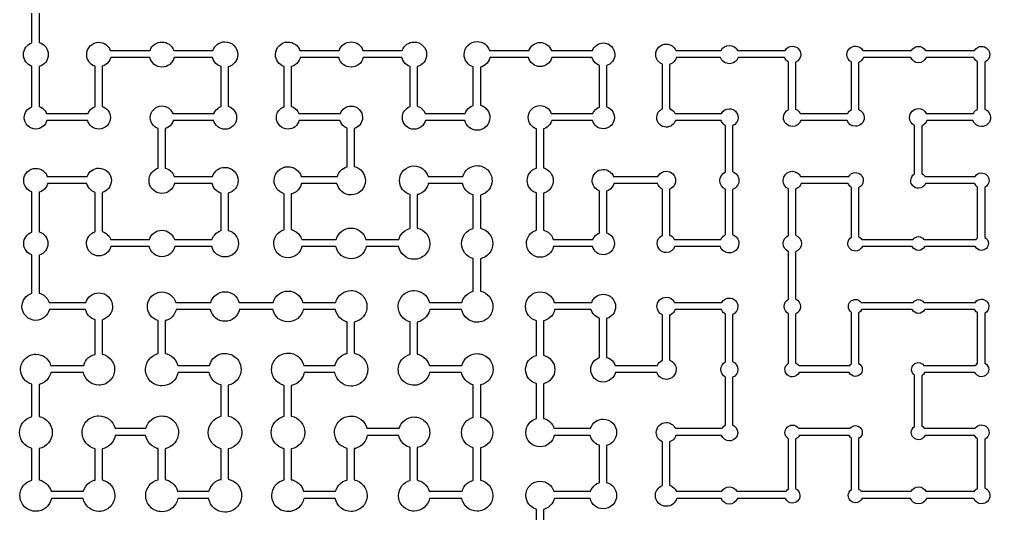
# Model space of a CAD drawing. Extents: x 0.02 to 7.98, y 0.02 to 7.98.
# Drawn here: x 0.031 to 1.956, y 1.025 to 2.006 of the extents above; entities that cross this region are included whole.
import ezdxf

# ---------------------------------------------------------------- set-up
doc = ezdxf.new("R2010")
doc.units = 0
doc.layers.add('PYDXF', color=18, linetype='CONTINUOUS')

msp = doc.modelspace()

# ---------------------------------------------------------------- linework, layer by layer
at = {"layer": 'PYDXF'}
for points in [[(1.0555, 0.9637), (1.0555, 1.034, -0.336512), (1.0348, 1.0612, -0.414214), (1.0631, 1.0896, -0.330014), (1.0902, 1.0695), (1.1629, 1.0695), (1.1643, 1.073), (1.1665, 1.0767), (1.1693, 1.08), (1.1727, 1.0829), (1.1764, 1.0851), (1.1803, 1.0866), (1.1805, 1.0867), (1.1805, 1.1608), (1.1803, 1.1608), (1.1764, 1.1624), (1.1727, 1.1646), (1.1693, 1.1675), (1.1665, 1.1708), (1.1643, 1.1745), (1.1627, 1.1784), (1.1623, 1.1805), (1.091, 1.1805, -0.355928), (1.0631, 1.1577, -0.414214), (1.0346, 1.1862, -0.337104), (1.0555, 1.2137), (1.0555, 1.2832, -0.338447), (1.0341, 1.3112, -0.338447), (1.0555, 1.3392), (1.0555, 1.4081, -0.338868), (1.0339, 1.4362, -0.414214), (1.0631, 1.4654, -0.332401), (1.0911, 1.4445), (1.1652, 1.4445, -0.316265), (1.1881, 1.4607, -0.414214), (1.2126, 1.4362, -0.338762), (1.1945, 1.4126), (1.1945, 1.3352), (1.1954, 1.335), (1.1991, 1.3335), (1.2026, 1.3315), (1.2057, 1.3288), (1.2083, 1.3257), (1.2104, 1.3222), (1.2115, 1.3195), (1.2954, 1.3195), (1.2956, 1.3199), (1.2972, 1.3226), (1.2993, 1.3251), (1.3018, 1.3272), (1.3045, 1.3288), (1.3055, 1.3292), (1.3055, 1.4194, -0.294844), (1.2946, 1.4362, -0.414214), (1.3131, 1.4548, -0.284095), (1.3296, 1.4445), (1.4235, 1.4445, -0.270567), (1.4381, 1.4531, -0.414214), (1.455, 1.4362, -0.307649), (1.4445, 1.4207), (1.4445, 1.3268, -0.307649), (1.455, 1.3112, -0.307649), (1.4445, 1.2957), (1.4445, 1.2015, -0.302419), (1.4547, 1.1862, -0.414214), (1.4381, 1.1697, -0.313801), (1.4226, 1.1805), (1.332, 1.1805), (1.3313, 1.1783), (1.3299, 1.1757), (1.3281, 1.1733), (1.326, 1.1712), (1.3236, 1.1695), (1.3211, 1.1681), (1.3195, 1.1675), (1.3195, 1.0817), (1.3226, 1.0805), (1.3256, 1.0787), (1.3283, 1.0764), (1.3306, 1.0737), (1.3324, 1.0707), (1.3329, 1.0695), (1.4231, 1.0695, -0.27315), (1.4381, 1.0784, -0.27315), (1.4531, 1.0695), (1.5506, 1.0695), (1.5509, 1.07), (1.5525, 1.0719), (1.5544, 1.0735), (1.5555, 1.0741), (1.5555, 1.1737, -0.261671), (1.5484, 1.1862, -0.414214), (1.5631, 1.2009, -0.247962), (1.5752, 1.1945), (1.6773, 1.1945, -0.23385), (1.6881, 1.1999, -0.414214), (1.7018, 1.1862, -0.277545), (1.6945, 1.1742), (1.6945, 1.0741), (1.6965, 1.0729), (1.6983, 1.0714), (1.6998, 1.0696), (1.6998, 1.0695), (1.7985, 1.0695, -0.270567), (1.8131, 1.0781, -0.270567), (1.8278, 1.0695), (1.9238, 1.0695), (1.9241, 1.07), (1.9256, 1.072), (1.9273, 1.0738), (1.9293, 1.0753), (1.9305, 1.0759), (1.9305, 1.1734), (1.9294, 1.174), (1.9275, 1.1756), (1.9259, 1.1775), (1.9246, 1.1796), (1.9243, 1.1805), (1.8262, 1.1805, -0.297955), (1.8131, 1.1719, -0.414214), (1.7988, 1.1862, -0.257863), (1.8055, 1.1983), (1.8055, 1.2999, -0.249399), (1.7995, 1.3112, -0.414214), (1.8131, 1.3249, -0.23385), (1.8239, 1.3195), (1.9264, 1.3195), (1.9264, 1.3196), (1.928, 1.3214), (1.9298, 1.3229), (1.9305, 1.3233), (1.9305, 1.4237), (1.9296, 1.4243), (1.9277, 1.4259), (1.9262, 1.4277), (1.9249, 1.4298), (1.9246, 1.4305), (1.8255, 1.4305, -0.291945), (1.8131, 1.4226, -0.291945), (1.8008, 1.4305), (1.7009, 1.4305), (1.7007, 1.4301), (1.6995, 1.4281), (1.698, 1.4263), (1.6963, 1.4248), (1.6945, 1.4238), (1.6945, 1.3233, -0.277545), (1.7018, 1.3112, -0.414214), (1.6881, 1.2976, -0.291945), (1.6758, 1.3055), (1.5766, 1.3055, -0.300639), (1.5631, 1.2966, -0.414214), (1.5484, 1.3112, -0.261671), (1.5555, 1.3237), (1.5555, 1.4219, -0.277465), (1.5468, 1.4362, -0.277465), (1.5555, 1.4506), (1.5555, 1.545, -0.291067), (1.5451, 1.5612, -0.291067), (1.5555, 1.5775), (1.5555, 1.6697, -0.292983), (1.5449, 1.6862, -0.414214), (1.5631, 1.7045, -0.282125), (1.5793, 1.6945), (1.6749, 1.6945, -0.258769), (1.6881, 1.7019, -0.414214), (1.7038, 1.6862, -0.295615), (1.6945, 1.672), (1.6945, 1.5748), (1.6947, 1.5747), (1.6968, 1.5735), (1.6987, 1.5719), (1.7003, 1.57), (1.7006, 1.5695), (1.8023, 1.5695, -0.23385), (1.8131, 1.5749, -0.23385), (1.8239, 1.5695), (1.9273, 1.5695), (1.9285, 1.5709), (1.9302, 1.5723), (1.9305, 1.5725), (1.9305, 1.6734), (1.9294, 1.674), (1.9275, 1.6756), (1.9259, 1.6775), (1.9246, 1.6796), (1.9243, 1.6805), (1.8273, 1.6805, -0.307649), (1.8131, 1.6709, -0.414214), (1.7978, 1.6862, -0.268569), (1.8055, 1.6995), (1.8055, 1.7953, -0.289045), (1.7954, 1.8112, -0.414214), (1.8131, 1.8289, -0.277864), (1.8287, 1.8195), (1.9222, 1.8195), (1.9229, 1.8208), (1.9245, 1.823), (1.9264, 1.8249), (1.9286, 1.8265), (1.9305, 1.8275), (1.9305, 1.9219), (1.9287, 1.923), (1.9266, 1.9247), (1.9249, 1.9268), (1.9235, 1.9291), (1.9229, 1.9305), (1.8283, 1.9305, -0.311866), (1.8131, 1.92, -0.311866), (1.7979, 1.9305), (1.7039, 1.9305), (1.7032, 1.9288), (1.7018, 1.9264), (1.7, 1.9243), (1.6979, 1.9225), (1.6956, 1.9211), (1.6945, 1.9207), (1.6945, 1.8274, -0.307861), (1.7055, 1.8112, -0.414214), (1.6881, 1.7938, -0.318834), (1.6717, 1.8055), (1.5798, 1.8055, -0.320342), (1.5631, 1.7935, -0.414214), (1.5454, 1.8112, -0.289045), (1.5555, 1.8272), (1.5555, 1.9216), (1.5543, 1.9222), (1.5523, 1.9237), (1.5506, 1.9254), (1.5491, 1.9274), (1.5479, 1.9296), (1.5476, 1.9305), (1.4554, 1.9305, -0.323173), (1.4381, 1.918, -0.323173), (1.4208, 1.9305), (1.333, 1.9305), (1.333, 1.9301), (1.3318, 1.9271), (1.33, 1.9242), (1.3278, 1.9216), (1.3252, 1.9193), (1.3223, 1.9176), (1.3195, 1.9165), (1.3195, 1.8291), (1.3215, 1.8283), (1.3242, 1.8267), (1.3266, 1.8247), (1.3286, 1.8223), (1.3302, 1.8196), (1.3303, 1.8195), (1.4228, 1.8195, -0.275627), (1.4381, 1.8287, -0.414214), (1.4555, 1.8112, -0.307861), (1.4445, 1.7951), (1.4445, 1.7039, -0.315683), (1.4569, 1.6862, -0.315683), (1.4445, 1.6686), (1.4445, 1.5789, -0.315683), (1.4569, 1.5612, -0.414214), (1.4381, 1.5425, -0.325789), (1.4203, 1.5555), (1.3301, 1.5555, -0.321797), (1.3131, 1.5433, -0.414214), (1.2951, 1.5612, -0.291067), (1.3055, 1.5775), (1.3055, 1.6694), (1.3033, 1.6705), (1.301, 1.6722), (1.2991, 1.6742), (1.2974, 1.6764), (1.2961, 1.6788), (1.2955, 1.6805), (1.2092, 1.6805), (1.2091, 1.6798), (1.2078, 1.6766), (1.206, 1.6735), (1.2036, 1.6707), (1.2009, 1.6684), (1.1978, 1.6666), (1.1946, 1.6653), (1.1945, 1.6653), (1.1945, 1.5824, -0.330858), (1.2103, 1.5612, -0.414214), (1.1881, 1.5391, -0.33921), (1.1668, 1.5555), (1.0897, 1.5555, -0.353287), (1.0631, 1.5339, -0.414214), (1.0358, 1.5612, -0.333548), (1.0555, 1.5874), (1.0555, 1.6616, -0.328866), (1.0373, 1.6862, -0.328866), (1.0555, 1.7109), (1.0555, 1.7889, -0.320924), (1.0395, 1.8112, -0.414214), (1.0631, 1.8349, -0.312794), (1.0852, 1.8195), (1.1676, 1.8195), (1.1682, 1.821), (1.1701, 1.8241), (1.1725, 1.8269), (1.1752, 1.8293), (1.1783, 1.8311), (1.1805, 1.832), (1.1805, 1.9146), (1.178, 1.9156), (1.1747, 1.9175), (1.1718, 1.92), (1.1694, 1.9229), (1.1675, 1.9261), (1.1661, 1.9295), (1.1659, 1.9305), (1.0862, 1.9305, -0.344598), (1.0631, 1.9124, -0.344598), (1.04, 1.9305), (0.9632, 1.9305), (0.963, 1.9294), (0.9618, 1.9259), (0.96, 1.9225), (0.9577, 1.9194), (0.9549, 1.9167), (0.9518, 1.9144), (0.9485, 1.9126), (0.945, 1.9114), (0.9445, 1.9113), (0.9445, 1.8356, -0.340972), (0.9634, 1.8112, -0.414214), (0.9381, 1.786, -0.34835), (0.9136, 1.8055), (0.8356, 1.8055, -0.342759), (0.8131, 1.788, -0.414214), (0.7899, 1.8112, -0.319178), (0.8055, 1.8331), (0.8055, 1.9126), (0.8021, 1.9139), (0.7987, 1.916), (0.7955, 1.9187), (0.7929, 1.9218), (0.7908, 1.9253), (0.7894, 1.9289), (0.789, 1.9305), (0.7124, 1.9305, -0.347852), (0.6881, 1.9112, -0.347852), (0.6638, 1.9305), (0.5872, 1.9305), (0.5869, 1.9289), (0.5854, 1.9253), (0.5833, 1.9218), (0.5807, 1.9187), (0.5776, 1.916), (0.5741, 1.9139), (0.5704, 1.9125), (0.5695, 1.9123), (0.5695, 1.8333), (0.5724, 1.8323), (0.5753, 1.8307), (0.5781, 1.8287), (0.5806, 1.8262), (0.5826, 1.8235), (0.5842, 1.8205), (0.5845, 1.8195), (0.6669, 1.8195, -0.308976), (0.6881, 1.834, -0.414214), (0.7109, 1.8112, -0.333232), (0.6945, 1.7894), (0.6945, 1.714, -0.349398), (0.7166, 1.6862, -0.414214), (0.6881, 1.6577, -0.355928), (0.6602, 1.6805), (0.5899, 1.6805), (0.5894, 1.6782), (0.5878, 1.6741), (0.5855, 1.6703), (0.5825, 1.6668), (0.5791, 1.6639), (0.5752, 1.6616), (0.5712, 1.66), (0.5695, 1.6596), (0.5695, 1.5888), (0.5714, 1.5883), (0.5756, 1.5867), (0.5796, 1.5843), (0.5832, 1.5813), (0.5862, 1.5777), (0.5886, 1.5737), (0.5902, 1.5696), (0.5902, 1.5695), (0.6587, 1.5695, -0.335998), (0.6881, 1.5918, -0.335893), (0.7174, 1.5695), (0.783, 1.5695), (0.7832, 1.5704), (0.785, 1.5751), (0.7876, 1.5794), (0.791, 1.5834), (0.7949, 1.5867), (0.7993, 1.5893), (0.8039, 1.5912), (0.8055, 1.5915), (0.8055, 1.6584, -0.337999), (0.7842, 1.6862, -0.414214), (0.8131, 1.7151, -0.331425), (0.8407, 1.6945), (0.9098, 1.6945, -0.333337), (0.9381, 1.7158, -0.414214), (0.9677, 1.6862, -0.351573), (0.9445, 1.6575), (0.9445, 1.5915, -0.35453), (0.9691, 1.5612, -0.354503), (0.9445, 1.531), (0.9445, 1.4668, -0.355105), (0.9694, 1.4362, -0.414214), (0.9381, 1.4049, -0.36158), (0.9074, 1.4305), (0.8441, 1.4305), (0.8436, 1.4278), (0.8421, 1.4235), (0.8399, 1.4194), (0.8371, 1.4156), (0.8337, 1.4123), (0.8299, 1.4095), (0.8258, 1.4073), (0.8215, 1.4058), (0.8195, 1.4053), (0.8195, 1.3418), (0.8223, 1.3412), (0.8269, 1.3393), (0.8313, 1.3367), (0.8353, 1.3334), (0.8386, 1.3294), (0.8412, 1.3251), (0.843, 1.3204), (0.8433, 1.3195), (0.9078, 1.3195, -0.338341), (0.9381, 1.3427, -0.414214), (0.9696, 1.3112, -0.355419), (0.9445, 1.2805), (0.9445, 1.2166, -0.354804), (0.9693, 1.1862, -0.35483), (0.9445, 1.1558), (0.9445, 1.0916, -0.354804), (0.9693, 1.0612, -0.414214), (0.9381, 1.0301, -0.36158), (0.9076, 1.0555), (0.8435, 1.0555, -0.36158), (0.8131, 1.0302, -0.414214), (0.7821, 1.0612, -0.343074), (0.8055, 1.0912), (0.8055, 1.1564), (0.8041, 1.1568), (0.7995, 1.1586), (0.7952, 1.1611), (0.7913, 1.1644), (0.788, 1.1683), (0.7854, 1.1726), (0.7836, 1.1772), (0.7829, 1.1805), (0.7202, 1.1805), (0.7196, 1.1775), (0.7181, 1.1731), (0.7158, 1.1689), (0.7129, 1.1649), (0.7094, 1.1614), (0.7055, 1.1585), (0.7012, 1.1563), (0.6968, 1.1547), (0.6945, 1.1543), (0.6945, 1.0923, -0.355968), (0.7199, 1.0612, -0.414214), (0.6881, 1.0295, -0.361867), (0.6569, 1.0555), (0.5946, 1.0555, -0.362375), (0.5631, 1.0292, -0.414214), (0.531, 1.0612, -0.345464), (0.5555, 1.0923), (0.5555, 1.1539, -0.34793), (0.5298, 1.1862, -0.34793), (0.5555, 1.2185), (0.5555, 1.2797, -0.346409), (0.5306, 1.3112, -0.414214), (0.5631, 1.3438, -0.340709), (0.5945, 1.3195), (0.6563, 1.3195), (0.6566, 1.3209), (0.6585, 1.3258), (0.6613, 1.3304), (0.6648, 1.3346), (0.6689, 1.3381), (0.6736, 1.3408), (0.6784, 1.3428), (0.6805, 1.3432), (0.6805, 1.4056), (0.6788, 1.406), (0.6742, 1.4079), (0.6697, 1.4105), (0.6658, 1.4139), (0.6624, 1.4179), (0.6597, 1.4223), (0.6579, 1.4269), (0.6571, 1.4305), (0.593, 1.4305, -0.359715), (0.5631, 1.4057, -0.359715), (0.5332, 1.4305), (0.4669, 1.4305, -0.3576), (0.4381, 1.4069, -0.3576), (0.4094, 1.4305), (0.3413, 1.4305), (0.3407, 1.4278), (0.339, 1.4235), (0.3366, 1.4195), (0.3335, 1.4158), (0.3299, 1.4127), (0.3259, 1.4103), (0.3216, 1.4086), (0.3195, 1.4082), (0.3195, 1.3431), (0.3227, 1.3423), (0.3275, 1.3404), (0.332, 1.3377), (0.3361, 1.3342), (0.3396, 1.3301), (0.3423, 1.3256), (0.3442, 1.3208), (0.3445, 1.3195), (0.4073, 1.3195, -0.339315), (0.4381, 1.3432, -0.414214), (0.47, 1.3112, -0.356255), (0.4445, 1.28), (0.4445, 1.2187, -0.358358), (0.4713, 1.1862, -0.358358), (0.4445, 1.1538), (0.4445, 1.0935, -0.35811), (0.4711, 1.0612, -0.414214), (0.4381, 1.0282, -0.363795), (0.4057, 1.0555), (0.3448, 1.0555, -0.362622), (0.3131, 1.029, -0.414214), (0.2809, 1.0612, -0.345779), (0.3055, 1.0925), (0.3055, 1.1544), (0.3035, 1.1548), (0.2986, 1.1568), (0.294, 1.1595), (0.2899, 1.163), (0.2864, 1.1672), (0.2836, 1.1717), (0.2817, 1.1766), (0.2808, 1.1805), (0.2207, 1.1805), (0.2198, 1.1765), (0.2179, 1.1716), (0.2151, 1.167), (0.2115, 1.1628), (0.2074, 1.1593), (0.2027, 1.1565), (0.1979, 1.1546), (0.1945, 1.1538), (0.1945, 1.0921, -0.35568), (0.2197, 1.0612, -0.414214), (0.1881, 1.0296, -0.361619), (0.1571, 1.0555), (0.094, 1.0555, -0.36158), (0.0631, 1.0298, -0.414214), (0.0316, 1.0612, -0.344204), (0.0555, 1.0917), (0.0555, 1.1547, -0.346409), (0.0306, 1.1862, -0.346409), (0.0555, 1.2178), (0.0555, 1.2819, -0.341576), (0.0328, 1.3112, -0.414214), (0.0631, 1.3416, -0.335485), (0.0923, 1.3195), (0.1581, 1.3195), (0.1581, 1.3195), (0.1596, 1.3237), (0.1617, 1.3278), (0.1645, 1.3315), (0.1678, 1.3349), (0.1716, 1.3376), (0.1756, 1.3398), (0.1798, 1.3413), (0.1805, 1.3414), (0.1805, 1.4102), (0.1772, 1.4114), (0.1737, 1.4133), (0.1704, 1.4157), (0.1676, 1.4186), (0.1651, 1.4218), (0.1633, 1.4253), (0.162, 1.429), (0.1617, 1.4305), (0.0899, 1.4305, -0.353693), (0.0631, 1.4088, -0.414214), (0.0356, 1.4362, -0.334075), (0.0555, 1.4626), (0.0555, 1.5385, -0.322564), (0.0391, 1.5612, -0.322564), (0.0555, 1.584), (0.0555, 1.6635, -0.322564), (0.0391, 1.6862, -0.414214), (0.0631, 1.7103, -0.31457), (0.0856, 1.6945), (0.165, 1.6945, -0.31706), (0.1881, 1.7109, -0.414214), (0.2128, 1.6862, -0.339249), (0.1945, 1.6625), (0.1945, 1.585), (0.1954, 1.5848), (0.199, 1.5834), (0.2024, 1.5813), (0.2055, 1.5787), (0.2082, 1.5756), (0.2102, 1.5721), (0.2113, 1.5695), (0.2883, 1.5695, -0.322921), (0.3131, 1.5874, -0.322921), (0.3379, 1.5695), (0.4127, 1.5695), (0.4136, 1.572), (0.4155, 1.5755), (0.4178, 1.5787), (0.4207, 1.5815), (0.4239, 1.5839), (0.4274, 1.5857), (0.4305, 1.5869), (0.4305, 1.6612), (0.4304, 1.6612), (0.4266, 1.6627), (0.4229, 1.6649), (0.4196, 1.6677), (0.4168, 1.671), (0.4146, 1.6747), (0.4131, 1.6785), (0.4126, 1.6805), (0.338, 1.6805, -0.349398), (0.3131, 1.6606, -0.414214), (0.2875, 1.6862, -0.328219), (0.3055, 1.7107), (0.3055, 1.7896, -0.318278), (0.2901, 1.8112, -0.414214), (0.3131, 1.8342, -0.310063), (0.3345, 1.8195), (0.4165, 1.8195), (0.4168, 1.8206), (0.4184, 1.8236), (0.4205, 1.8264), (0.423, 1.8288), (0.4258, 1.8309), (0.4288, 1.8325), (0.4305, 1.8331), (0.4305, 1.9122), (0.427, 1.9136), (0.4234, 1.9157), (0.4203, 1.9184), (0.4176, 1.9216), (0.4155, 1.9251), (0.414, 1.9288), (0.4136, 1.9305), (0.3372, 1.9305, -0.347327), (0.3131, 1.9114, -0.347327), (0.289, 1.9305), (0.2116, 1.9305), (0.2113, 1.9291), (0.2099, 1.9255), (0.2079, 1.9221), (0.2053, 1.9191), (0.2022, 1.9165), (0.1988, 1.9145), (0.1952, 1.9131), (0.1945, 1.9129), (0.1945, 1.8333, -0.333996), (0.2111, 1.8112, -0.414214), (0.1881, 1.7882, -0.342102), (0.1659, 1.8055), (0.0851, 1.8055, -0.34134), (0.0631, 1.7884, -0.414214), (0.0403, 1.8112, -0.317378), (0.0555, 1.8327), (0.0555, 1.9128, -0.324864), (0.0385, 1.9362, -0.324864), (0.0555, 1.9597), (0.0555, 2.037, -0.327691)], [(0.0695, 2.0367), (0.0695, 1.96, -0.339249), (0.0878, 1.9362, -0.339249), (0.0695, 1.9125), (0.0695, 1.8331), (0.0698, 1.833), (0.0732, 1.8317), (0.0764, 1.8298), (0.0792, 1.8274), (0.0817, 1.8245), (0.0836, 1.8213), (0.0843, 1.8195), (0.1667, 1.8195), (0.1675, 1.8214), (0.1694, 1.8246), (0.1718, 1.8275), (0.1747, 1.83), (0.178, 1.8319), (0.1805, 1.8329), (0.1805, 1.9132, -0.323344), (0.1639, 1.9362, -0.414214), (0.1881, 1.9605, -0.315418), (0.2108, 1.9445), (0.2897, 1.9445, -0.317854), (0.3131, 1.9611, -0.317854), (0.3365, 1.9445), (0.4143, 1.9445, -0.31939), (0.4381, 1.9615, -0.414214), (0.4634, 1.9362, -0.340972), (0.4445, 1.9119), (0.4445, 1.8335, -0.334734), (0.4613, 1.8112, -0.414214), (0.4381, 1.788, -0.342759), (0.4156, 1.8055), (0.3353, 1.8055), (0.3351, 1.8045), (0.3338, 1.8011), (0.3318, 1.7979), (0.3294, 1.795), (0.3265, 1.7925), (0.3233, 1.7906), (0.3199, 1.7892), (0.3195, 1.7892), (0.3195, 1.711), (0.3199, 1.7109), (0.3234, 1.7097), (0.3267, 1.7079), (0.3298, 1.7057), (0.3325, 1.7029), (0.3348, 1.6999), (0.3366, 1.6965), (0.3373, 1.6945), (0.4133, 1.6945, -0.322921), (0.4381, 1.7124, -0.414214), (0.4643, 1.6862, -0.343626), (0.4445, 1.6609), (0.4445, 1.5872, -0.345149), (0.4649, 1.5612, -0.414214), (0.4381, 1.5345, -0.352096), (0.412, 1.5555), (0.3386, 1.5555, -0.350735), (0.3131, 1.535, -0.350735), (0.2876, 1.5555), (0.212, 1.5555, -0.346789), (0.1881, 1.5366, -0.414214), (0.1635, 1.5612, -0.324864), (0.1805, 1.5847), (0.1805, 1.6628), (0.1782, 1.6637), (0.175, 1.6654), (0.172, 1.6675), (0.1694, 1.6702), (0.1672, 1.6731), (0.1655, 1.6763), (0.1644, 1.6797), (0.1642, 1.6805), (0.0864, 1.6805), (0.0861, 1.6792), (0.0847, 1.6756), (0.0827, 1.6723), (0.0801, 1.6692), (0.0771, 1.6667), (0.0737, 1.6647), (0.0702, 1.6632), (0.0695, 1.6631), (0.0695, 1.5844, -0.337394), (0.0872, 1.5612, -0.337394), (0.0695, 1.5381), (0.0695, 1.4629), (0.0712, 1.4625), (0.0752, 1.4609), (0.0791, 1.4586), (0.0825, 1.4557), (0.0855, 1.4522), (0.0878, 1.4484), (0.0893, 1.4445), (0.1623, 1.4445, -0.325987), (0.1881, 1.4634, -0.414214), (0.2152, 1.4362, -0.346068), (0.1945, 1.4099), (0.1945, 1.3416, -0.354804), (0.2193, 1.3112, -0.414214), (0.1881, 1.2801, -0.36158), (0.1576, 1.3055), (0.0928, 1.3055), (0.0921, 1.3023), (0.0904, 1.2978), (0.0878, 1.2936), (0.0846, 1.2898), (0.0808, 1.2865), (0.0765, 1.284), (0.072, 1.2822), (0.0695, 1.2816), (0.0695, 1.2181, -0.357326), (0.0957, 1.1862, -0.357326), (0.0695, 1.1544), (0.0695, 1.092), (0.0715, 1.0916), (0.0758, 1.0901), (0.0798, 1.0879), (0.0836, 1.0851), (0.087, 1.0818), (0.0898, 1.078), (0.0919, 1.0739), (0.0934, 1.0696), (0.0935, 1.0695), (0.1577, 1.0695), (0.1579, 1.0705), (0.1597, 1.0752), (0.1624, 1.0796), (0.1658, 1.0836), (0.1697, 1.087), (0.1742, 1.0896), (0.1788, 1.0915), (0.1805, 1.0918), (0.1805, 1.1541, -0.347629), (0.155, 1.1862, -0.414214), (0.1881, 1.2194, -0.34201), (0.2201, 1.1945), (0.2814, 1.1945, -0.341366), (0.3131, 1.2191, -0.414214), (0.346, 1.1862, -0.357849), (0.3195, 1.1541), (0.3195, 1.0928), (0.3217, 1.0923), (0.3261, 1.0908), (0.3302, 1.0885), (0.3341, 1.0857), (0.3376, 1.0823), (0.3404, 1.0784), (0.3426, 1.0742), (0.3442, 1.0698), (0.3443, 1.0695), (0.4063, 1.0695), (0.4066, 1.0709), (0.4085, 1.0758), (0.4113, 1.0804), (0.4148, 1.0846), (0.4189, 1.0881), (0.4236, 1.0908), (0.4284, 1.0928), (0.4305, 1.0932), (0.4305, 1.1541, -0.347629), (0.405, 1.1862, -0.347629), (0.4305, 1.2184), (0.4305, 1.2803), (0.4296, 1.2805), (0.4253, 1.282), (0.4211, 1.2842), (0.4173, 1.287), (0.4139, 1.2904), (0.4111, 1.2943), (0.4089, 1.2984), (0.4073, 1.3027), (0.4068, 1.3055), (0.3451, 1.3055, -0.363104), (0.3131, 1.2787, -0.414214), (0.2806, 1.3112, -0.346409), (0.3055, 1.3428), (0.3055, 1.4084, -0.337999), (0.2842, 1.4362, -0.414214), (0.3131, 1.4651, -0.331425), (0.3407, 1.4445), (0.41, 1.4445, -0.332876), (0.4381, 1.4656, -0.332876), (0.4663, 1.4445), (0.5337, 1.4445, -0.335998), (0.5631, 1.4668, -0.335893), (0.5924, 1.4445), (0.6576, 1.4445, -0.33871), (0.6881, 1.4679, -0.414214), (0.7197, 1.4362, -0.355706), (0.6945, 1.4053), (0.6945, 1.3435, -0.35811), (0.7211, 1.3112, -0.414214), (0.6881, 1.2782, -0.363795), (0.6557, 1.3055), (0.5951, 1.3055), (0.5945, 1.3026), (0.5929, 1.2982), (0.5907, 1.2939), (0.5878, 1.29), (0.5843, 1.2866), (0.5804, 1.2837), (0.5762, 1.2814), (0.5718, 1.2799), (0.5695, 1.2794), (0.5695, 1.2188, -0.358606), (0.5964, 1.1862, -0.358606), (0.5695, 1.1537), (0.5695, 1.0926), (0.5717, 1.0922), (0.576, 1.0906), (0.5802, 1.0884), (0.584, 1.0856), (0.5874, 1.0822), (0.5903, 1.0783), (0.5925, 1.0741), (0.594, 1.0698), (0.5941, 1.0695), (0.6574, 1.0695), (0.6575, 1.0697), (0.659, 1.074), (0.6612, 1.0781), (0.664, 1.082), (0.6674, 1.0853), (0.6712, 1.0882), (0.6754, 1.0903), (0.6796, 1.0919), (0.6805, 1.092), (0.6805, 1.1545, -0.346802), (0.6554, 1.1862, -0.414214), (0.6881, 1.2189, -0.341143), (0.7197, 1.1945), (0.7835, 1.1945, -0.336696), (0.8131, 1.2171, -0.414214), (0.844, 1.1862, -0.35419), (0.8195, 1.1562), (0.8195, 1.0915), (0.8214, 1.0911), (0.8256, 1.0896), (0.8296, 1.0875), (0.8333, 1.0847), (0.8366, 1.0814), (0.8394, 1.0777), (0.8415, 1.0737), (0.843, 1.0695), (0.843, 1.0695), (0.9081, 1.0695), (0.9081, 1.0695), (0.9096, 1.0737), (0.9117, 1.0778), (0.9145, 1.0815), (0.9178, 1.0849), (0.9216, 1.0876), (0.9256, 1.0898), (0.9298, 1.0913), (0.9305, 1.0914), (0.9305, 1.1561, -0.343416), (0.907, 1.1862, -0.343521), (0.9305, 1.2164), (0.9305, 1.2808), (0.9297, 1.2809), (0.9255, 1.2824), (0.9214, 1.2846), (0.9176, 1.2874), (0.9143, 1.2907), (0.9115, 1.2945), (0.9093, 1.2986), (0.9078, 1.3028), (0.9072, 1.3055), (0.8438, 1.3055, -0.36158), (0.8131, 1.2799, -0.414214), (0.7818, 1.3112, -0.343784), (0.8055, 1.3415), (0.8055, 1.4056, -0.344466), (0.7815, 1.4362, -0.414214), (0.8131, 1.4679, -0.338591), (0.8436, 1.4445), (0.908, 1.4445), (0.9082, 1.4454), (0.91, 1.4501), (0.9126, 1.4544), (0.916, 1.4584), (0.9199, 1.4617), (0.9243, 1.4643), (0.9289, 1.4662), (0.9305, 1.4665), (0.9305, 1.5312, -0.343153), (0.9071, 1.5612, -0.343074), (0.9305, 1.5912), (0.9305, 1.6577), (0.9302, 1.6578), (0.9263, 1.6592), (0.9224, 1.6612), (0.9189, 1.6638), (0.9157, 1.667), (0.9131, 1.6705), (0.9111, 1.6744), (0.9096, 1.6784), (0.9092, 1.6805), (0.8413, 1.6805), (0.8407, 1.6778), (0.839, 1.6735), (0.8366, 1.6695), (0.8335, 1.6658), (0.8299, 1.6627), (0.8259, 1.6603), (0.8216, 1.6586), (0.8195, 1.6582), (0.8195, 1.5918, -0.355105), (0.8444, 1.5612, -0.414214), (0.8131, 1.5299, -0.36158), (0.7824, 1.5555), (0.718, 1.5555, -0.359715), (0.6881, 1.5307, -0.359715), (0.6582, 1.5555), (0.5908, 1.5555, -0.355575), (0.5631, 1.5329, -0.414214), (0.5348, 1.5612, -0.33663), (0.5555, 1.5885), (0.5555, 1.6599, -0.334075), (0.5356, 1.6862, -0.414214), (0.5631, 1.7137, -0.327282), (0.5893, 1.6945), (0.6609, 1.6945), (0.662, 1.6977), (0.664, 1.7014), (0.6665, 1.7048), (0.6695, 1.7079), (0.673, 1.7104), (0.6767, 1.7124), (0.6805, 1.7137), (0.6805, 1.7898), (0.6781, 1.7908), (0.6749, 1.7927), (0.672, 1.7951), (0.6696, 1.798), (0.6677, 1.8012), (0.6663, 1.8045), (0.6661, 1.8055), (0.5853, 1.8055, -0.341997), (0.5631, 1.7882, -0.414214), (0.5401, 1.8112, -0.318304), (0.5555, 1.8329), (0.5555, 1.9126, -0.325591), (0.5383, 1.9362, -0.414214), (0.5631, 1.9611, -0.317854), (0.5865, 1.9445), (0.6645, 1.9445, -0.318622), (0.6881, 1.9613, -0.318622), (0.7117, 1.9445), (0.7897, 1.9445, -0.317854), (0.8131, 1.9611, -0.414214), (0.838, 1.9362, -0.339841), (0.8195, 1.9123), (0.8195, 1.8335), (0.8224, 1.8325), (0.8255, 1.8309), (0.8283, 1.8288), (0.8307, 1.8264), (0.8328, 1.8236), (0.8344, 1.8206), (0.8348, 1.8195), (0.9143, 1.8195), (0.9155, 1.8224), (0.9176, 1.8259), (0.9203, 1.8291), (0.9234, 1.8318), (0.927, 1.8339), (0.9305, 1.8353), (0.9305, 1.9116, -0.328866), (0.9123, 1.9362, -0.414214), (0.9381, 1.9621, -0.321493), (0.9625, 1.9445), (1.0408, 1.9445, -0.313748), (1.0631, 1.9601, -0.313748), (1.0854, 1.9445), (1.1667, 1.9445, -0.309957), (1.1881, 1.9592, -0.414214), (1.2111, 1.9362, -0.33397), (1.1945, 1.9142), (1.1945, 1.8324, -0.330858), (1.2103, 1.8112, -0.414214), (1.1881, 1.7891, -0.33921), (1.1668, 1.8055), (1.086, 1.8055), (1.0857, 1.8043), (1.0843, 1.8008), (1.0824, 1.7975), (1.0798, 1.7945), (1.0769, 1.792), (1.0735, 1.79), (1.0701, 1.7886), (1.0695, 1.7885), (1.0695, 1.7112, -0.342693), (1.0889, 1.6862, -0.342693), (1.0695, 1.6613), (1.0695, 1.5877), (1.0711, 1.5873), (1.0752, 1.5857), (1.079, 1.5835), (1.0824, 1.5805), (1.0853, 1.5771), (1.0876, 1.5733), (1.0891, 1.5695), (1.1676, 1.5695), (1.1682, 1.571), (1.1701, 1.5741), (1.1725, 1.5769), (1.1752, 1.5793), (1.1783, 1.5811), (1.1805, 1.582), (1.1805, 1.6658, -0.31343), (1.1662, 1.6862, -0.414214), (1.1881, 1.7082, -0.307649), (1.2083, 1.6945), (1.2966, 1.6945, -0.284095), (1.3131, 1.7048, -0.414214), (1.3316, 1.6862, -0.314252), (1.3195, 1.6689), (1.3195, 1.578), (1.3203, 1.5777), (1.3227, 1.5765), (1.3248, 1.5749), (1.3268, 1.573), (1.3284, 1.5708), (1.329, 1.5695), (1.4213, 1.5695), (1.4222, 1.5712), (1.4239, 1.5735), (1.4259, 1.5755), (1.4281, 1.5772), (1.4305, 1.5784), (1.4305, 1.6691, -0.296599), (1.4193, 1.6862, -0.296599), (1.4305, 1.7034), (1.4305, 1.7956), (1.4304, 1.7956), (1.428, 1.797), (1.4258, 1.7989), (1.4239, 1.8011), (1.4225, 1.8035), (1.4217, 1.8055), (1.3313, 1.8055, -0.327136), (1.3131, 1.7922, -0.414214), (1.2941, 1.8112, -0.297981), (1.3055, 1.8286), (1.3055, 1.917, -0.307729), (1.2923, 1.9362, -0.414214), (1.3131, 1.957, -0.298566), (1.3321, 1.9445), (1.4219, 1.9445, -0.282125), (1.4381, 1.9545, -0.282125), (1.4543, 1.9445), (1.5488, 1.9445, -0.268036), (1.5631, 1.9528, -0.414214), (1.5797, 1.9362, -0.302419), (1.5695, 1.921), (1.5695, 1.8277), (1.5702, 1.8275), (1.5725, 1.8262), (1.5747, 1.8247), (1.5765, 1.8228), (1.5781, 1.8207), (1.5787, 1.8195), (1.6728, 1.8195), (1.6739, 1.8214), (1.6758, 1.8236), (1.678, 1.8254), (1.6804, 1.8269), (1.6805, 1.8269), (1.6805, 1.9212, -0.282631), (1.6713, 1.9362, -0.414214), (1.6881, 1.9531, -0.270567), (1.7028, 1.9445), (1.7992, 1.9445, -0.265), (1.8131, 1.9525, -0.265), (1.8271, 1.9445), (1.9242, 1.9445, -0.265), (1.9381, 1.9525, -0.414214), (1.9544, 1.9362, -0.300134), (1.9445, 1.9213), (1.9445, 1.828, -0.311257), (1.9561, 1.8112, -0.414214), (1.9381, 1.7933, -0.321797), (1.9211, 1.8055), (1.8298, 1.8055), (1.8293, 1.8041), (1.8281, 1.8018), (1.8265, 1.7997), (1.8247, 1.7978), (1.8225, 1.7962), (1.8202, 1.795), (1.8195, 1.7948), (1.8195, 1.7002), (1.8199, 1.7), (1.822, 1.6987), (1.824, 1.6971), (1.8256, 1.6952), (1.826, 1.6945), (1.9256, 1.6945, -0.251794), (1.9381, 1.7013, -0.414214), (1.9531, 1.6862, -0.290535), (1.9445, 1.6727), (1.9445, 1.5733, -0.277545), (1.9518, 1.5612, -0.414214), (1.9381, 1.5476, -0.291945), (1.9258, 1.5555), (1.8255, 1.5555, -0.291945), (1.8131, 1.5476, -0.291945), (1.8008, 1.5555), (1.7019, 1.5555, -0.303189), (1.6881, 1.5462, -0.414214), (1.6731, 1.5612, -0.26524), (1.6805, 1.5741), (1.6805, 1.6726), (1.679, 1.6735), (1.677, 1.6752), (1.6754, 1.6771), (1.6741, 1.6793), (1.6736, 1.6805), (1.5804, 1.6805), (1.5798, 1.6789), (1.5786, 1.6765), (1.577, 1.6743), (1.575, 1.6724), (1.5728, 1.6708), (1.5704, 1.6695), (1.5695, 1.6692), (1.5695, 1.578, -0.311257), (1.5811, 1.5612, -0.311257), (1.5695, 1.5445), (1.5695, 1.4512, -0.300134), (1.5794, 1.4362, -0.300134), (1.5695, 1.4213), (1.5695, 1.3245), (1.5696, 1.3244), (1.5716, 1.3232), (1.5735, 1.3216), (1.5751, 1.3198), (1.5752, 1.3195), (1.6773, 1.3195), (1.6785, 1.3209), (1.6802, 1.3223), (1.6805, 1.3225), (1.6805, 1.4245, -0.25379), (1.6741, 1.4362, -0.414214), (1.6881, 1.4502, -0.239162), (1.6994, 1.4445), (1.8023, 1.4445, -0.23385), (1.8131, 1.4499, -0.23385), (1.8239, 1.4445), (1.926, 1.4445, -0.247962), (1.9381, 1.4509, -0.414214), (1.9528, 1.4362, -0.287768), (1.9445, 1.423), (1.9445, 1.3241, -0.284707), (1.9525, 1.3112, -0.414214), (1.9381, 1.2969, -0.297955), (1.925, 1.3055), (1.8255, 1.3055), (1.8254, 1.3052), (1.8242, 1.3033), (1.8228, 1.3016), (1.821, 1.3001), (1.8195, 1.2992), (1.8195, 1.1991), (1.8215, 1.1979), (1.8233, 1.1964), (1.8248, 1.1946), (1.8248, 1.1945), (1.9256, 1.1945, -0.251794), (1.9381, 1.2013, -0.414214), (1.9531, 1.1862, -0.290535), (1.9445, 1.1727), (1.9445, 1.0765, -0.302419), (1.9547, 1.0612, -0.414214), (1.9381, 1.0447, -0.313801), (1.9226, 1.0555), (1.8289, 1.0555, -0.31555), (1.8131, 1.0444, -0.31555), (1.7973, 1.0555), (1.7012, 1.0555, -0.297955), (1.6881, 1.0469, -0.414214), (1.6738, 1.0612, -0.257863), (1.6805, 1.0733), (1.6805, 1.1749), (1.6802, 1.1751), (1.6785, 1.1766), (1.677, 1.1783), (1.6759, 1.1802), (1.6758, 1.1805), (1.5766, 1.1805), (1.5763, 1.1798), (1.5751, 1.1777), (1.5735, 1.1759), (1.5716, 1.1743), (1.5696, 1.1731), (1.5695, 1.173), (1.5695, 1.0748, -0.290535), (1.5781, 1.0612, -0.414214), (1.5631, 1.0462, -0.303189), (1.5493, 1.0555), (1.4542, 1.0555, -0.317245), (1.4381, 1.0441, -0.317245), (1.422, 1.0555), (1.3338, 1.0555, -0.336867), (1.3131, 1.0398, -0.414214), (1.2916, 1.0612, -0.311257), (1.3055, 1.0812), (1.3055, 1.168, -0.302684), (1.2933, 1.1862, -0.414214), (1.3131, 1.206, -0.292929), (1.3311, 1.1945), (1.4238, 1.1945), (1.4241, 1.195), (1.4256, 1.197), (1.4273, 1.1988), (1.4293, 1.2003), (1.4305, 1.2009), (1.4305, 1.2962, -0.282631), (1.4213, 1.3112, -0.282631), (1.4305, 1.3263), (1.4305, 1.4212), (1.4283, 1.4225), (1.4262, 1.4243), (1.4244, 1.4264), (1.423, 1.4288), (1.4223, 1.4305), (1.3307, 1.4305), (1.3301, 1.4288), (1.3288, 1.4264), (1.3272, 1.4242), (1.3252, 1.4222), (1.323, 1.4205), (1.3206, 1.4193), (1.3195, 1.4189), (1.3195, 1.3297, -0.319601), (1.3327, 1.3112, -0.414214), (1.3131, 1.2917, -0.329433), (1.2944, 1.3055), (1.2122, 1.3055, -0.347327), (1.1881, 1.2864, -0.414214), (1.1633, 1.3112, -0.325591), (1.1805, 1.3349), (1.1805, 1.4131), (1.1783, 1.4138), (1.1751, 1.4155), (1.1722, 1.4177), (1.1696, 1.4203), (1.1674, 1.4232), (1.1657, 1.4264), (1.1645, 1.4297), (1.1644, 1.4305), (1.0917, 1.4305), (1.0913, 1.4284), (1.0899, 1.4245), (1.0879, 1.4207), (1.0853, 1.4172), (1.0822, 1.4141), (1.0786, 1.4115), (1.0748, 1.4095), (1.0709, 1.4081), (1.0695, 1.4078), (1.0695, 1.3395, -0.350525), (1.0922, 1.3112, -0.350525), (1.0695, 1.283), (1.0695, 1.214), (1.0707, 1.2137), (1.0746, 1.2124), (1.0783, 1.2104), (1.0817, 1.2079), (1.0847, 1.2048), (1.0873, 1.2014), (1.0892, 1.1977), (1.0904, 1.1945), (1.1629, 1.1945, -0.32423), (1.1881, 1.2128, -0.414214), (1.2147, 1.1862, -0.344598), (1.1945, 1.1605), (1.1945, 1.087, -0.344598), (1.2147, 1.0612, -0.414214), (1.1881, 1.0347, -0.351625), (1.1623, 1.0555), (1.0908, 1.0555), (1.0902, 1.0529), (1.0886, 1.0487), (1.0862, 1.0448), (1.0832, 1.0412), (1.0796, 1.0382), (1.0756, 1.0358), (1.0714, 1.0341), (1.0695, 1.0337), (1.0695, 0.964)]]:
    msp.add_lwpolyline(points, format="xyb", dxfattribs=at)

doc.saveas('drawing.dxf')
